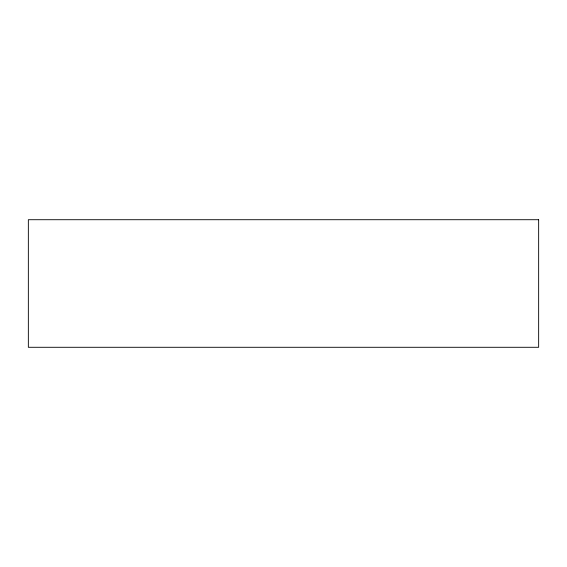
<?xml version="1.0" encoding="UTF-8"?>
<svg xmlns="http://www.w3.org/2000/svg" width="567" height="567" viewBox="0 0 567 567"><rect width="100%" height="100%" fill="white"/><g stroke="black" fill="none" stroke-linecap="round" stroke-linejoin="round"><path stroke-width="0.85" d="M538.65 219.713L28.35 219.713L28.35 347.288L538.65 347.288L538.65 219.713"/></g></svg>
